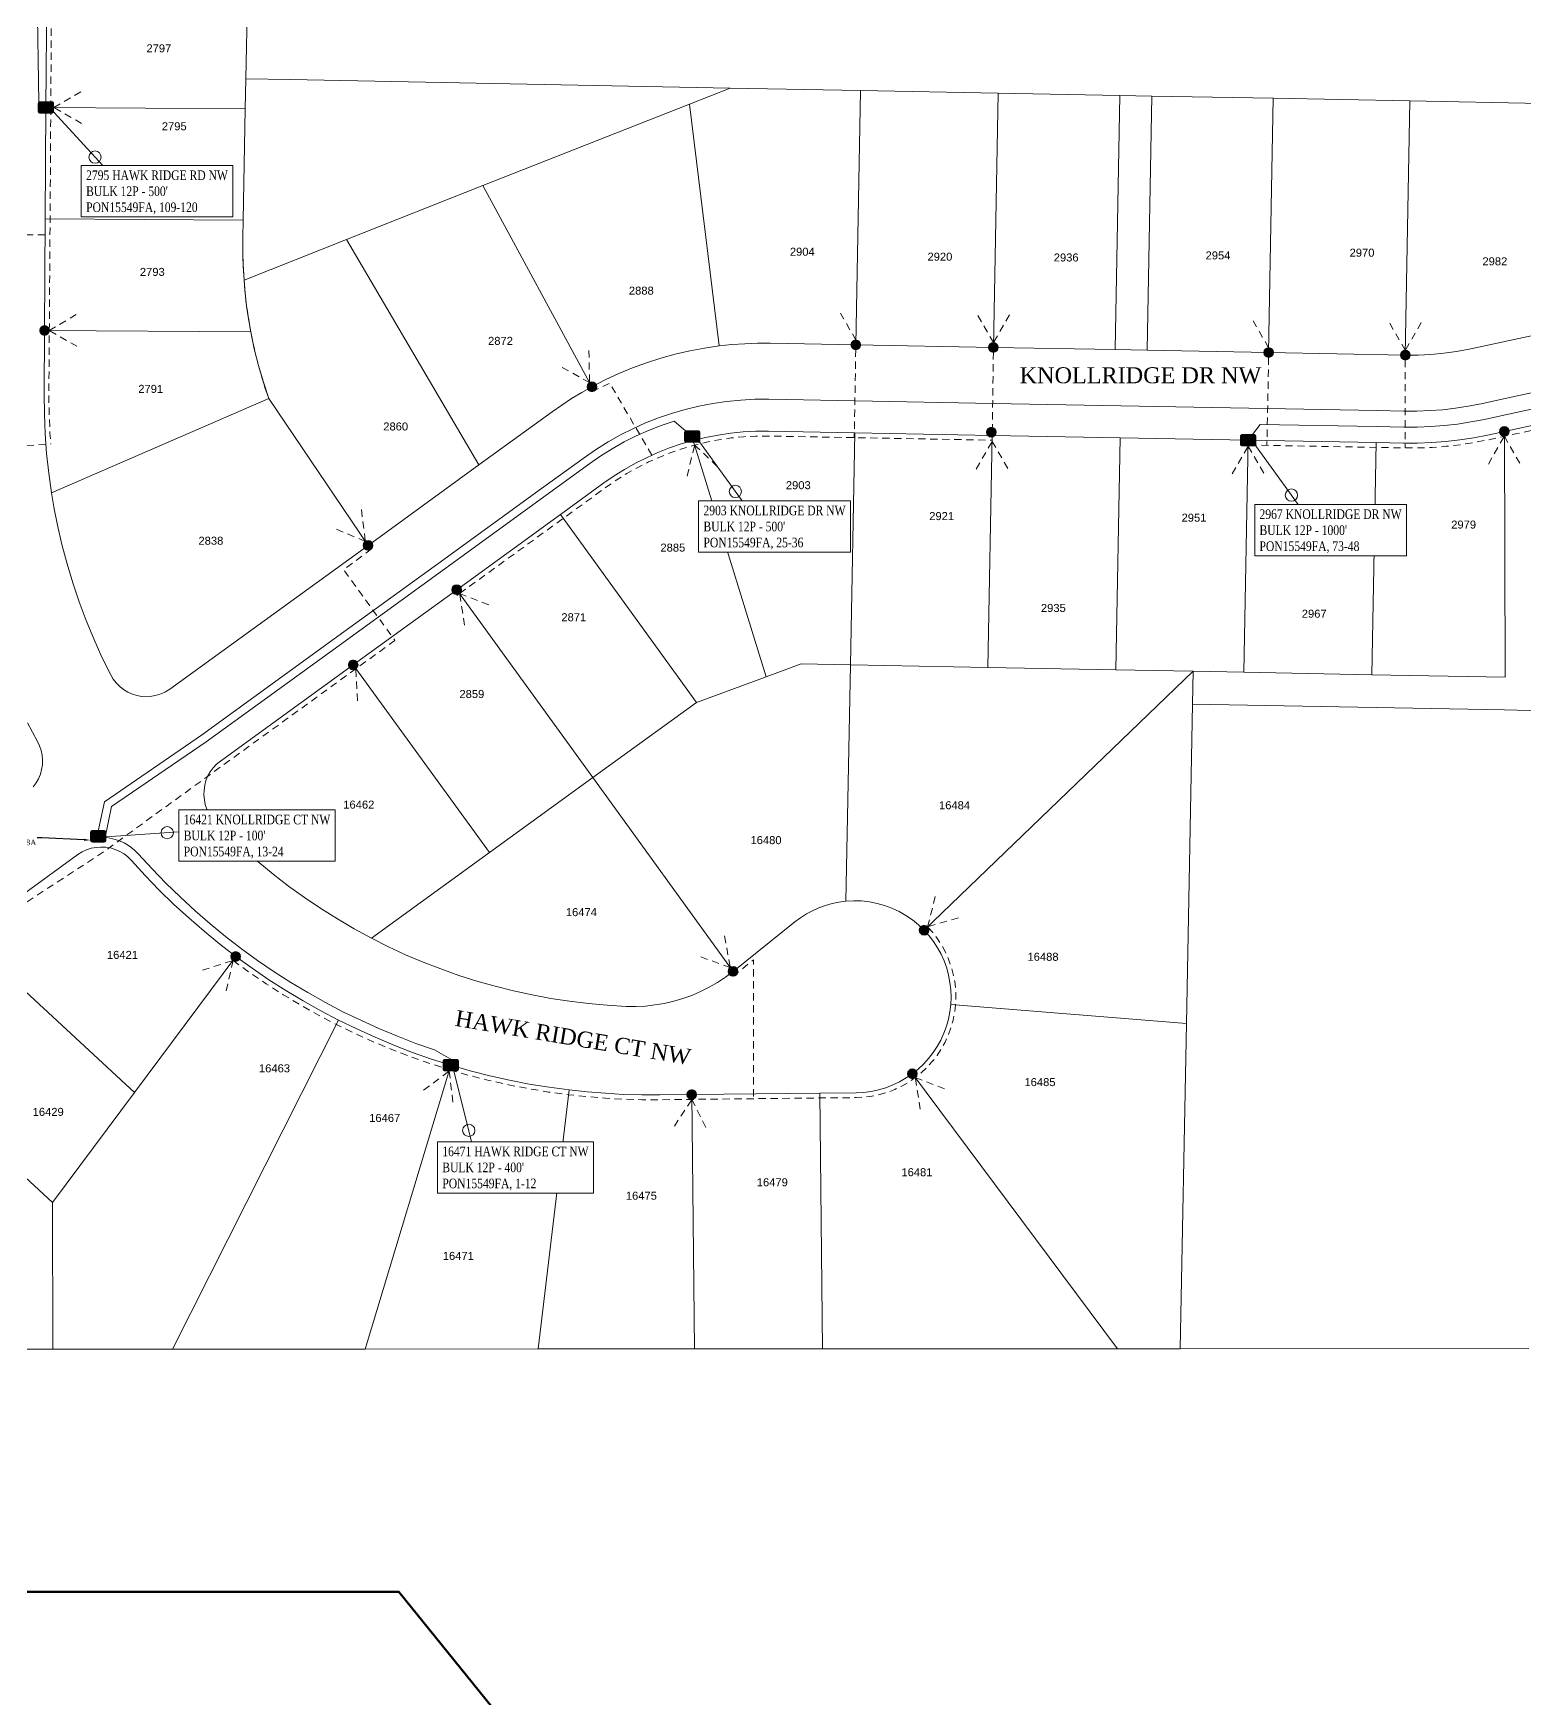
# Model space of a CAD drawing. Header units: feet. Extents: x 865220 to 2774701, y -2240498 to 961524.
# Drawn here: x 2764152 to 2765084, y 951817 to 952858 of the extents above; entities that cross this region are included whole.
import ezdxf
from ezdxf import colors
from ezdxf.entities.mleader import LeaderData, LeaderLine
from ezdxf.enums import TextEntityAlignment as Align
from ezdxf.lldxf.tags import DXFTag
from ezdxf.math import Vec2, Vec3

# ---------------------------------------------------------------- set-up
doc = ezdxf.new("R2010")
doc.units = ezdxf.units.FT
doc.header["$LTSCALE"] = 0.015
doc.header["$MEASUREMENT"] = 0
doc.linetypes.add('DASHED', pattern=[5, 3, -2])
for name, color, linetype, lineweight in [('48A', 112, '48A', 5), ('DETAIL', 7, 'Continuous', 5), ('DROP BURIED', 7, 'DASHED', 5), ('Parcels', 7, 'Continuous', 0), ('PROP_TEL', 6, 'Continuous', 5), ('Route_3_PSAs', 1, 'Continuous', 100), ('RUNNING LINE (UNDERGROUND)', 10, 'Continuous', 40), ('TAIL', 1, 'MST', 5), ('TERMINALS', 7, 'Continuous', 5)]:
    doc.layers.add(name, color=color, linetype=linetype, lineweight=lineweight)
for name, color, linetype in [('Scott County Addresses', 7, 'Continuous'), ('STREET NAME', 7, 'Continuous'), ('TELEPHONE STRUCT-PROP', 6, 'Continuous')]:
    doc.layers.add(name, color=color, linetype=linetype)
doc.styles.add('Dimensions 100', font='arial.ttf')
doc.styles.add('Line', font='txt.shx', dxfattribs={"height": 3})
doc.styles.add('SIMPLEX', font='times.ttf', dxfattribs={"width": 0.8})
doc.styles.get("Standard").update_dxf_attribs({"font": 'times.ttf'})
doc.styles.add('Utilities', font='arial.ttf', dxfattribs={"height": 2.5})
tags = doc.linetypes.add('48A', pattern='A,80,-5,["48A",Line,S=1.5,R=0,X=0,Y=-1.5],-20', length=105).pattern_tags.tags
tags[6] = DXFTag(74, 10)
tags = doc.linetypes.add('MST', pattern='A,5,-5,5,-5,["TAIL",Line,S=1.5,R=0,X=0,Y=-1.5],-20', length=40).pattern_tags.tags
tags[10] = DXFTag(74, 10)

# ---------------------------------------------------------------- blocks, each defined once
blk = doc.blocks.new('ACMAP_ANN_TEMPLATE_Scott County Address')
at = {"layer": 'Scott County Addresses', "style": 'Dimensions 100'}
blk.add_attdef('ScottCountyAddress', (0, 0), '', height=50, dxfattribs=at)
blk = doc.blocks.new('NEW HH')
at = {"ltscale": 40, "true_color": 0xffffff}
h = blk.add_hatch(color=7, dxfattribs=at)
h.dxf.hatch_style = 1
h.paths.add_polyline_path([(-0.061, -0.031, 0.414214), (-0.046, -0.046), (0.046, -0.046, 0.414214), (0.061, -0.031), (0.061, 0.031, 0.414214), (0.046, 0.046), (-0.046, 0.046, 0.414214), (-0.061, 0.031)])
at = {"layer": 'RUNNING LINE (UNDERGROUND)', "color": 6, "lineweight": 0, "const_width": 0.005, "flags": 128}
blk.add_lwpolyline([(-0.061, 0.031), (-0.061, -0.031, 0.414214), (-0.046, -0.046), (0.046, -0.046, 0.414214), (0.061, -0.031), (0.061, 0.031, 0.414214), (0.046, 0.046), (-0.046, 0.046, 0.414214)], format="xyb", close=True, dxfattribs=at)
at = {"layer": 'TELEPHONE STRUCT-PROP', "color": 18, "true_color": 0x000000, "style": 'Utilities'}
blk.add_text('HH', height=0.05, dxfattribs=at).set_placement((0, 0), align=Align.MIDDLE_CENTER)
blk = doc.blocks.new('Proposed FlowerPot')
at = {"lineweight": 5, "ltscale": 100, "true_color": 0xffffff}
h = blk.add_hatch(color=7, dxfattribs=at)
h.dxf.hatch_style = 1
h.paths.add_polyline_path([(-0.06, 0, 0.414214), (0, -0.06, 0.414214), (0.06, 0, 0.414214), (0, 0.06, 0.414214)])
at = {"lineweight": 5, "ltscale": 100}
blk.add_circle((0, 0), 0.0604, dxfattribs=at)
at = {"layer": 'RUNNING LINE (UNDERGROUND)', "color": 6, "lineweight": 5, "const_width": 0.00907, "flags": 128}
blk.add_lwpolyline([(-0.06, 0, -0.414214), (0, 0.06, -0.414214), (0.06, 0, -0.414214), (0, -0.06, -0.414214), (-0.06, 0)], format="xyb", dxfattribs=at)
at = {"color": 18, "linetype": 'ByBlock', "lineweight": 5, "ltscale": 100, "true_color": 0x000000, "style": 'Dimensions 100'}
blk.add_text('F', height=0.0744, dxfattribs=at).set_placement((-0.029, -0.037))
blk = doc.blocks.new('TERMINAL')
at = {"lineweight": 5, "ltscale": 0.5, "flags": 128}
blk.add_lwpolyline([(-0.1, -0.6), (-0.1, 44.8)], dxfattribs=at)
at = {"lineweight": 5, "ltscale": 0.5}
blk.add_circle((-0.1, 37.6), 3.83, dxfattribs=at)

msp = doc.modelspace()

# ---------------------------------------------------------------- linework, layer by layer
at = {"layer": 'DROP BURIED', "lineweight": 5, "ltscale": 100, "flags": 128}
for points in [[(2764164.1, 952965.9), (2764163.7, 952896.2), (2764163.6, 952881.2), (2764163.1, 952811.5)], [(2764163.1, 952811.5), (2764162.7, 952741.9), (2764162.2, 952672.2), (2764161.9, 952632.4), (2764162.1, 952620.1), (2764162.6, 952607.8), (2764163.1, 952601.4)], [(2764102.6, 952732.3), (2764162.6, 952731.9)], [(2764666.2, 952660.2), (2764665.2, 952605.2)], [(2764752.2, 952658.6), (2764751.5, 952610.3)], [(2764924.2, 952655.3), (2764923.1, 952600.4)], [(2765009.6, 952653.7), (2765009.6, 952598.8)], [(2764501.3, 952634), (2764512.5, 952639.3), (2764540.2, 952591.6)], [(2765295.3, 952638.2), (2765294.2, 952638.3), (2765288.5, 952638.7), (2765282.7, 952639.1), (2765277, 952639.4), (2765271.2, 952639.5), (2765265.5, 952639.6), (2765259.7, 952639.6), (2765253.9, 952639.4), (2765248.2, 952639.2), (2765242.4, 952638.9), (2765236.7, 952638.4), (2765231, 952637.9), (2765225.2, 952637.3), (2765219.5, 952636.5), (2765213.8, 952635.7), (2765208.1, 952634.8), (2765202.5, 952633.7), (2765195.4, 952632.3), (2765192.6, 952631.7), (2765096, 952611.3), (2765072.2, 952606.2), (2765061.6, 952603.9), (2765052.9, 952602.2), (2765044.1, 952600.8), (2765035.2, 952599.8), (2765026.3, 952599.1), (2765017.4, 952598.8), (2765008.5, 952598.8), (2764991.3, 952599.1), (2764911.4, 952600.6)], [(2764103.2, 952596.9), (2764163.1, 952601.4)], [(2764418.6, 952507.8), (2764483.3, 952554.7), (2764510.4, 952574.4), (2764516.8, 952578.8), (2764523.2, 952582.8), (2764529.9, 952586.6), (2764536.7, 952590), (2764543.7, 952593.1), (2764550.8, 952596), (2764558.1, 952598.4), (2764565.4, 952600.6), (2764573, 952602.4), (2764580.6, 952603.9), (2764588.3, 952605), (2764596.1, 952605.8), (2764603.8, 952606.2), (2764611.7, 952606.2), (2764665.4, 952605.2), (2764751.4, 952603.6)], [(2764363.5, 952535.8), (2764346.2, 952522.6), (2764378.2, 952478.5)], [(2764418.6, 952507.8), (2764416.9, 952506.5)], [(2764378.2, 952478.5), (2764353.8, 952460.8), (2764194.9, 952345.5), (2764111.6, 952291.3), (2764083.4, 952270.9), (2764055.8, 952228.1)], [(2764412.3, 952210.2), (2764424.5, 952206.7), (2764436.8, 952203.6), (2764449.2, 952200.8), (2764461.6, 952198.4), (2764474.1, 952196.3), (2764486.7, 952194.6), (2764498.1, 952193.4), (2764509.5, 952192.5), (2764520.9, 952191.8), (2764532.4, 952191.5), (2764543.8, 952191.5), (2764563.7, 952191.7), (2764643.7, 952192.6), (2764666.5, 952192.8), (2764671.4, 952193.1), (2764676.3, 952193.7), (2764681.1, 952194.7), (2764685.9, 952196.1), (2764690.5, 952197.9), (2764695, 952200), (2764699.3, 952202.5), (2764703.4, 952205.3), (2764707.2, 952208.4), (2764710.7, 952211.7), (2764714, 952215.3), (2764717, 952219.2), (2764719.6, 952223.2), (2764722, 952227.5), (2764724, 952231.9), (2764725.7, 952236.5), (2764727, 952241.1), (2764727.9, 952245.9), (2764728.5, 952250.7), (2764728.7, 952255.6), (2764728.6, 952260.4), (2764728, 952265.3), (2764727.1, 952270), (2764725.8, 952274.7), (2764724.2, 952279.3), (2764722.2, 952283.7), (2764719.9, 952288), (2764717.3, 952292), (2764714.3, 952295.9), (2764711.2, 952299.4)], [(2764277, 952278.5), (2764287.2, 952271.1), (2764297.7, 952264), (2764308.4, 952257.1), (2764319.3, 952250.6), (2764330.4, 952244.4), (2764341.6, 952238.5), (2764353.1, 952232.9), (2764364.6, 952227.7), (2764376.3, 952222.8), (2764388.2, 952218.3), (2764400.2, 952214.1), (2764412.2, 952210.2)], [(2764589.5, 952268.6), (2764602.3, 952279), (2764602.3, 952192.1)]]:
    msp.add_lwpolyline(points, dxfattribs=at)
at = {"layer": 'DROP BURIED', "lineweight": 5, "ltscale": 100}
for points in [[(2764182.4, 952801.6), (2764165, 952811.5), (2764182.3, 952821.6)], [(2764666.3, 952666.2), (2764656.3, 952683.5)], [(2764179.5, 952662.3), (2764162.2, 952672.2), (2764179.4, 952682.3)], [(2764762.3, 952681.9), (2764752.3, 952664.6), (2764742.3, 952681.9)], [(2764924.2, 952661.4), (2764914.2, 952678.7)], [(2765019.6, 952677.1), (2765009.6, 952659.8), (2764999.6, 952677.1)], [(2764499.4, 952659.7), (2764499.8, 952639.7), (2764482.3, 952649.3)], [(2764560.8, 952581.2), (2764565.5, 952600.6), (2764580, 952586.8)], [(2764741.5, 952585.6), (2764751.5, 952602.9), (2764761.5, 952585.6)], [(2764901.4, 952582.6), (2764911.4, 952599.9), (2764921.4, 952582.6)], [(2765061.5, 952588.7), (2765071.5, 952606.1), (2765081.5, 952588.7)], [(2764357.2, 952560.3), (2764359.7, 952540.4), (2764341.3, 952548.2)], [(2764421.7, 952488), (2764418.6, 952507.8), (2764437.2, 952500.6)], [(2764354.8, 952440.8), (2764353.8, 952460.8)], [(2764730.3, 952305.1), (2764711.1, 952299.5), (2764716, 952318.9)], [(2764584.2, 952293.8), (2764587.7, 952274.1), (2764568.9, 952280.9)], [(2764257.9, 952272.4), (2764277, 952278.5), (2764272.7, 952259)], [(2764396.1, 952197.4), (2764412.1, 952209.4), (2764414.5, 952189.6)], [(2764706.5, 952185.5), (2764703.4, 952205.3), (2764722.1, 952198.1)], [(2764552.8, 952174.9), (2764563.7, 952191.6), (2764572.7, 952173.8)]]:
    msp.add_lwpolyline(points, dxfattribs=at)
at = {"layer": 'Parcels', "lineweight": 5}
for p, q in [((2764285, 952829.5), (2764286, 952880.4)), ((2764284.7, 952810.7), (2764285, 952829.5)), ((2764285, 952829.5), (2764312.7, 952829)), ((2764312.7, 952829), (2764587.7, 952823.7)), ((2764587.7, 952823.7), (2764562.2, 952813.7)), ((2764587.7, 952823.7), (2764669.2, 952822.2)), ((2764587.7, 952823.7), (2764587.7, 952823.7)), ((2764666.2, 952663.2), (2764669.2, 952822.2)), ((2764669.2, 952822.2), (2764755.2, 952820.5)), ((2764669.2, 952822.2), (2764669.2, 952822.2)), ((2764755.2, 952820.5), (2764752.2, 952661.6)), ((2764752.2, 952661.6), (2764755.2, 952820.5)), ((2764831.2, 952819.1), (2764755.2, 952820.5)), ((2764755.2, 952820.5), (2764755.2, 952820.5)), ((2764831.2, 952819.1), (2764828.2, 952660.2)), ((2764828.2, 952660.2), (2764831.2, 952819.1)), ((2764851.2, 952818.7), (2764831.2, 952819.1)), ((2764831.2, 952819.1), (2764831.2, 952819.1)), ((2764848.2, 952659.8), (2764851.2, 952818.7)), ((2764927.1, 952817.3), (2764851.2, 952818.7)), ((2764851.2, 952818.7), (2764851.2, 952818.7)), ((2764160.1, 952811.6), (2764284.7, 952810.7)), ((2764283.4, 952741.1), (2764284.7, 952810.7)), ((2764284.7, 952810.7), (2764283.4, 952741.1)), ((2764284.7, 952810.7), (2764284.7, 952810.7)), ((2764562.2, 952813.7), (2764433.1, 952762.7)), ((2764562.2, 952813.7), (2764580.9, 952662.5)), ((2764927.1, 952817.3), (2764924.2, 952658.4)), ((2764924.2, 952658.4), (2764927.1, 952817.3)), ((2765012.5, 952815.6), (2764927.1, 952817.3)), ((2764927.1, 952817.3), (2764927.1, 952817.3)), ((2765009.6, 952656.8), (2765012.5, 952815.6)), ((2765012.5, 952815.6), (2765094.8, 952814.1)), ((2765012.5, 952815.6), (2765012.5, 952815.6)), ((2764433.1, 952762.7), (2764347.9, 952729)), ((2764433.1, 952762.7), (2764501.3, 952637)), ((2764283.4, 952741.1), (2764159.7, 952741.9)), ((2764283.1, 952730.3), (2764283.4, 952741.1)), ((2764283.4, 952741.1), (2764283.4, 952741.1)), ((2764283.1, 952721.4), (2764283.1, 952730.3)), ((2764283.1, 952730.3), (2764283.1, 952727)), ((2764283.1, 952727), (2764283.1, 952723.6)), ((2764347.9, 952729), (2764283.9, 952703.7)), ((2764430.7, 952588.2), (2764347.9, 952729)), ((2764283.1, 952723.6), (2764283.1, 952720.3)), ((2764283.4, 952712.5), (2764283.1, 952721.4)), ((2764283.1, 952720.3), (2764283.2, 952717)), ((2764283.2, 952717), (2764283.3, 952713.6)), ((2764283.3, 952713.6), (2764283.5, 952710.3)), ((2764283.9, 952703.7), (2764283.4, 952712.5)), ((2764283.5, 952710.3), (2764283.7, 952707)), ((2764283.7, 952707), (2764283.9, 952703.7)), ((2764284.6, 952695.5), (2764283.9, 952703.7)), ((2764283.9, 952703.7), (2764284.1, 952700.4)), ((2764284.1, 952700.4), (2764284.4, 952697.2)), ((2764284.4, 952697.2), (2764284.8, 952693.9)), ((2764285.5, 952687.4), (2764284.6, 952695.5)), ((2764284.8, 952693.9), (2764285.1, 952690.7)), ((2764285.1, 952690.7), (2764285.5, 952687.4)), ((2764286.7, 952679.4), (2764285.5, 952687.4)), ((2764285.5, 952687.4), (2764286, 952684.2)), ((2764286, 952684.2), (2764286.5, 952681)), ((2764286.5, 952681), (2764287, 952677.8)), ((2764288.1, 952671.3), (2764286.7, 952679.4)), ((2764287, 952677.8), (2764287.5, 952674.5)), ((2764287.5, 952674.5), (2764288.1, 952671.3)), ((2764288.1, 952671.3), (2764159.2, 952672.2)), ((2764290.3, 952660.7), (2764288.1, 952671.3)), ((2764288.1, 952671.3), (2764288.1, 952671.3)), ((2764288.1, 952671.3), (2764288.8, 952668.1)), ((2764288.8, 952668.1), (2764289.4, 952664.8)), ((2764289.4, 952664.8), (2764290.2, 952661.6)), ((2764571.7, 952661.2), (2764580.9, 952662.5)), ((2764580.9, 952662.5), (2764588.8, 952663.4)), ((2764580.9, 952662.5), (2764580.9, 952662.5)), ((2764588.8, 952663.4), (2764596.8, 952663.9)), ((2764596.8, 952663.9), (2764604.8, 952664.2)), ((2764604.8, 952664.2), (2764612.7, 952664.2)), ((2764612.7, 952664.2), (2764666.2, 952663.2)), ((2764666.2, 952663.2), (2764752.2, 952661.6)), ((2765049.5, 952660.6), (2765095.2, 952670.4)), ((2764290.2, 952661.6), (2764290.9, 952658.3)), ((2764293, 952650.2), (2764290.3, 952660.7)), ((2764290.9, 952658.3), (2764291.7, 952655.1)), ((2764291.7, 952655.1), (2764292.5, 952651.9)), ((2764292.5, 952651.9), (2764293.4, 952648.6)), ((2764526.7, 952648.8), (2764535.5, 952652)), ((2764535.5, 952652), (2764544.4, 952654.9)), ((2764544.4, 952654.9), (2764553.4, 952657.4)), ((2764553.4, 952657.4), (2764562.5, 952659.5)), ((2764562.5, 952659.5), (2764571.7, 952661.2)), ((2764752.2, 952661.6), (2764828.2, 952660.2)), ((2764828.2, 952660.2), (2764848.2, 952659.8)), ((2764848.2, 952659.8), (2764924.2, 952658.4)), ((2764924.2, 952658.4), (2765009.6, 952656.8)), ((2765009.6, 952656.8), (2765017.6, 952656.8)), ((2765017.6, 952656.8), (2765025.6, 952657.2)), ((2765025.6, 952657.2), (2765033.6, 952658)), ((2765033.6, 952658), (2765041.6, 952659.1)), ((2765041.6, 952659.1), (2765049.5, 952660.6)), ((2764296, 952639.9), (2764293, 952650.2)), ((2764293.4, 952648.6), (2764294.3, 952645.4)), ((2764294.3, 952645.4), (2764295.2, 952642.2)), ((2764295.2, 952642.2), (2764296.2, 952639.1)), ((2764509.6, 952641.3), (2764518.1, 952645.2)), ((2764518.1, 952645.2), (2764526.7, 952648.8)), ((2764299.4, 952629.6), (2764296, 952639.9)), ((2764296.2, 952639.1), (2764297.2, 952635.9)), ((2764297.2, 952635.9), (2764298.3, 952632.7)), ((2764298.3, 952632.7), (2764299.4, 952629.6)), ((2764488.6, 952629.6), (2764494.9, 952633.4)), ((2764494.9, 952633.4), (2764501.3, 952637)), ((2764501.3, 952637), (2764509.6, 952641.3)), ((2764501.3, 952637), (2764501.3, 952637)), ((2764163.6, 952570.8), (2764299.4, 952629.6)), ((2764299.4, 952629.6), (2764163.6, 952570.8)), ((2764299.4, 952629.6), (2764361.4, 952537.9)), ((2764430.7, 952588.2), (2764476.4, 952621.4)), ((2764476.4, 952621.4), (2764482.4, 952625.6)), ((2764482.4, 952625.6), (2764488.6, 952629.6)), ((2764610.1, 952455.7), (2764564.6, 952603.5)), ((2764662.8, 952463.2), (2764665.5, 952608.2)), ((2764748.7, 952461.6), (2764751.5, 952606.6)), ((2764751.5, 952606.6), (2764751.5, 952606.6)), ((2764831.4, 952605.1), (2764828.7, 952460.1)), ((2764831.4, 952605.1), (2764831.4, 952605.1)), ((2764911.4, 952603.6), (2764908.7, 952458.6)), ((2764911.4, 952603.6), (2764911.4, 952603.6)), ((2764988.7, 952457.1), (2764991.4, 952602.1)), ((2764991.4, 952602.1), (2764988.7, 952457.1)), ((2764991.4, 952602.1), (2764991.4, 952602.1)), ((2765071.5, 952609.1), (2765072, 952455.6)), ((2764361.4, 952537.9), (2764430.7, 952588.2)), ((2764430.7, 952588.2), (2764430.7, 952588.2)), ((2764163.6, 952570.8), (2764165.3, 952560.7)), ((2764165.3, 952560.7), (2764167.3, 952550.6)), ((2764167.3, 952550.6), (2764170.1, 952538.5)), ((2764566.7, 952439.8), (2764481.6, 952557.2)), ((2764481.6, 952557.2), (2764566.7, 952439.8)), ((2764170.1, 952538.5), (2764173.3, 952526.4)), ((2764237.5, 952448.1), (2764361.4, 952537.9)), ((2764361.4, 952537.9), (2764361.4, 952537.9)), ((2764173.3, 952526.4), (2764176.9, 952514.5)), ((2764176.9, 952514.5), (2764180.9, 952502.7)), ((2764501.9, 952392.8), (2764416.8, 952510.2)), ((2764416.8, 952510.2), (2764501.9, 952392.8)), ((2764180.9, 952502.7), (2764185.2, 952491)), ((2764185.2, 952491), (2764190, 952479.5)), ((2764190, 952479.5), (2764195.1, 952468.1)), ((2764195.1, 952468.1), (2764200.6, 952457)), ((2764200.6, 952457), (2764202.1, 952454.3)), ((2764202.1, 952454.3), (2764204, 952451.9)), ((2764437.2, 952345.9), (2764352.1, 952463.2)), ((2764352.1, 952463.2), (2764437.2, 952345.9)), ((2764610.1, 952455.7), (2764566.7, 952439.8)), ((2764566.7, 952439.8), (2764610.1, 952455.7)), ((2764632.1, 952463.8), (2764610.1, 952455.7)), ((2764610.1, 952455.7), (2764610.1, 952455.7)), ((2764662.8, 952463.2), (2764632.1, 952463.8)), ((2764662.8, 952463.2), (2764660, 952315.5)), ((2764662.8, 952463.2), (2764662.8, 952463.2)), ((2764662.8, 952463.2), (2764748.7, 952461.6)), ((2764877, 952459.2), (2764708.9, 952297.4)), ((2764708.9, 952297.4), (2764877, 952459.2)), ((2764828.7, 952460.1), (2764748.7, 952461.6)), ((2764748.7, 952461.6), (2764748.7, 952461.6)), ((2764877, 952459.2), (2764828.7, 952460.1)), ((2764876.6, 952438.7), (2764877, 952459.2)), ((2764877, 952459.2), (2764876.6, 952438.7)), ((2764877, 952459.2), (2764908.7, 952458.6)), ((2764988.7, 952457.1), (2764908.7, 952458.6)), ((2765072, 952455.6), (2764988.7, 952457.1)), ((2765072, 952455.6), (2765072, 952455.6)), ((2764204, 952451.9), (2764206.2, 952449.7)), ((2764206.2, 952449.7), (2764208.6, 952447.8)), ((2764208.6, 952447.8), (2764211.3, 952446.2)), ((2764211.3, 952446.2), (2764214.1, 952444.9)), ((2764214.1, 952444.9), (2764217, 952444)), ((2764217, 952444), (2764220, 952443.5)), ((2764226.2, 952443.6), (2764229.2, 952444.2)), ((2764229.2, 952444.2), (2764232.1, 952445.1)), ((2764232.1, 952445.1), (2764234.9, 952446.4)), ((2764234.9, 952446.4), (2764237.5, 952448.1)), ((2764220, 952443.5), (2764223.1, 952443.3)), ((2764223.1, 952443.3), (2764226.2, 952443.6)), ((2764566.7, 952439.8), (2764501.9, 952392.8)), ((2764566.7, 952439.8), (2764566.7, 952439.8)), ((2764872.8, 952239.1), (2764876.6, 952438.7)), ((2764876.6, 952438.7), (2764872.8, 952239.1)), ((2764876.6, 952438.7), (2764876.6, 952438.7)), ((2765071.6, 952435.1), (2764876.6, 952438.7)), ((2765071.6, 952435.1), (2765095.4, 952434.6)), ((2764154.8, 952415.4), (2764148.5, 952427.1)), ((2764156.1, 952412.6), (2764154.8, 952415.4)), ((2764157.1, 952409.8), (2764156.1, 952412.6)), ((2764157.7, 952406.8), (2764157.1, 952409.8)), ((2764158, 952403.8), (2764157.7, 952406.8)), ((2764157.9, 952400.8), (2764158, 952403.8)), ((2764269.1, 952403.1), (2764266.7, 952401.1)), ((2764153.9, 952389.5), (2764155.4, 952392.1)), ((2764155.4, 952392.1), (2764156.6, 952394.9)), ((2764156.6, 952394.9), (2764157.4, 952397.8)), ((2764157.4, 952397.8), (2764157.9, 952400.8)), ((2764261.3, 952393.8), (2764260.1, 952391)), ((2764262.8, 952396.4), (2764261.3, 952393.8)), ((2764264.6, 952398.9), (2764262.8, 952396.4)), ((2764266.7, 952401.1), (2764264.6, 952398.9)), ((2764437.2, 952345.9), (2764501.9, 952392.8)), ((2764501.9, 952392.8), (2764589.5, 952271.7)), ((2764501.9, 952392.8), (2764501.9, 952392.8)), ((2764152.1, 952387), (2764153.9, 952389.5)), ((2764258.9, 952385), (2764258.8, 952382)), ((2764258.8, 952382), (2764259.1, 952378.9)), ((2764259.3, 952388), (2764258.9, 952385)), ((2764260.1, 952391), (2764259.3, 952388)), ((2764259.1, 952378.9), (2764259.7, 952375.9)), ((2764259.7, 952375.9), (2764260.7, 952373.1)), ((2764260.7, 952373.1), (2764262.1, 952370.3)), ((2764262.1, 952370.3), (2764263.8, 952367.8)), ((2764263.8, 952367.8), (2764265.8, 952365.5)), ((2764265.8, 952365.5), (2764274.4, 952356.8)), ((2764274.4, 952356.8), (2764283.4, 952348.4)), ((2764283.4, 952348.4), (2764292.6, 952340.3)), ((2764292.6, 952340.3), (2764302, 952332.5)), ((2764363.5, 952292.4), (2764437.2, 952345.9)), ((2764437.2, 952345.9), (2764437.2, 952345.9)), ((2764302, 952332.5), (2764311.7, 952325)), ((2764311.7, 952325), (2764321.6, 952317.8)), ((2764321.6, 952317.8), (2764331.8, 952311)), ((2764331.8, 952311), (2764342.2, 952304.5)), ((2764635.4, 952307.6), (2764639.2, 952309.6)), ((2764639.2, 952309.6), (2764643.2, 952311.4)), ((2764643.2, 952311.4), (2764647.3, 952312.9)), ((2764647.3, 952312.9), (2764651.4, 952314.1)), ((2764651.4, 952314.1), (2764655.7, 952315)), ((2764655.7, 952315), (2764660, 952315.5)), ((2764660, 952315.5), (2764664.9, 952315.8)), ((2764664.9, 952315.8), (2764669.8, 952315.7)), ((2764669.8, 952315.7), (2764674.7, 952315.1)), ((2764674.7, 952315.1), (2764679.5, 952314.2)), ((2764679.5, 952314.2), (2764684.2, 952312.9)), ((2764684.2, 952312.9), (2764688.8, 952311.2)), ((2764688.8, 952311.2), (2764693.3, 952309.1)), ((2764693.3, 952309.1), (2764697.5, 952306.7)), ((2764342.2, 952304.5), (2764352.7, 952298.3)), ((2764352.7, 952298.3), (2764363.5, 952292.4)), ((2764589.5, 952271.7), (2764628.2, 952302.7)), ((2764628.2, 952302.7), (2764631.7, 952305.2)), ((2764631.7, 952305.2), (2764635.4, 952307.6)), ((2764697.5, 952306.7), (2764701.6, 952303.9)), ((2764701.6, 952303.9), (2764705.4, 952300.8)), ((2764705.4, 952300.8), (2764708.9, 952297.4)), ((2764109.8, 952293.7), (2764215.5, 952196)), ((2764363.5, 952292.4), (2764374.1, 952287.1)), ((2764278.7, 952281), (2764215.5, 952196)), ((2764215.5, 952196), (2764278.7, 952281)), ((2764278.7, 952281), (2764278.7, 952281)), ((2764374.1, 952287.1), (2764384.9, 952282.1)), ((2764384.9, 952282.1), (2764395.8, 952277.5)), ((2764395.8, 952277.5), (2764406.9, 952273.2)), ((2764406.9, 952273.2), (2764418.1, 952269.2)), ((2764418.1, 952269.2), (2764429.4, 952265.6)), ((2764579.7, 952264.8), (2764584.7, 952268.1)), ((2764584.7, 952268.1), (2764589.5, 952271.7)), ((2764589.5, 952271.7), (2764589.5, 952271.7)), ((2764429.4, 952265.6), (2764440.8, 952262.4)), ((2764440.8, 952262.4), (2764452.3, 952259.5)), ((2764452.3, 952259.5), (2764463.9, 952257)), ((2764463.9, 952257), (2764475.6, 952254.8)), ((2764558.1, 952254.7), (2764563.7, 952256.7)), ((2764563.7, 952256.7), (2764569.2, 952259.1)), ((2764569.2, 952259.1), (2764574.6, 952261.8)), ((2764574.6, 952261.8), (2764579.7, 952264.8)), ((2764475.6, 952254.8), (2764487.3, 952253)), ((2764487.3, 952253), (2764499.1, 952251.6)), ((2764499.1, 952251.6), (2764510.9, 952250.5)), ((2764510.9, 952250.5), (2764522.7, 952249.8)), ((2764522.7, 952249.8), (2764528.7, 952249.7)), ((2764528.7, 952249.7), (2764534.7, 952250)), ((2764534.7, 952250), (2764540.6, 952250.7)), ((2764540.6, 952250.7), (2764546.5, 952251.6)), ((2764546.5, 952251.6), (2764552.4, 952253)), ((2764552.4, 952253), (2764558.1, 952254.7)), ((2764872.8, 952239.1), (2764725.5, 952251)), ((2764725.5, 952251), (2764872.8, 952239.1)), ((2764343, 952241.2), (2764239.2, 952035.7)), ((2764869, 952035.9), (2764872.8, 952239.1)), ((2764872.8, 952239.1), (2764872.8, 952239.1)), ((2764164.2, 952127.2), (2764053.3, 952229.8)), ((2764053.3, 952229.8), (2764164.2, 952127.2)), ((2764413.1, 952213.1), (2764359.5, 952035.7)), ((2764829.7, 952035.9), (2764701.6, 952207.7)), ((2764215.5, 952196), (2764164.2, 952127.2)), ((2764164.2, 952127.2), (2764215.5, 952196)), ((2764215.5, 952196), (2764215.5, 952196)), ((2764487.1, 952197.6), (2764467.6, 952035.8)), ((2764467.6, 952035.8), (2764487.1, 952197.6)), ((2764563.7, 952194.7), (2764565.4, 952035.8)), ((2764565.4, 952035.8), (2764563.7, 952194.7)), ((2764645.4, 952035.8), (2764643.7, 952195.6)), ((2764164.3, 952035.7), (2764164.2, 952127.2)), ((2764164.2, 952127.2), (2764164.2, 952127.2)), ((2764076.4, 952035.6), (2764164.3, 952035.7)), ((2764164.3, 952035.7), (2764239.2, 952035.7)), ((2764239.2, 952035.7), (2764359.5, 952035.7)), ((2764359.5, 952035.7), (2764467.6, 952035.8)), ((2764467.6, 952035.8), (2764565.4, 952035.8)), ((2764565.4, 952035.8), (2764645.4, 952035.8)), ((2764645.4, 952035.8), (2764829.7, 952035.9)), ((2764645.4, 952035.8), (2764645.4, 952035.8)), ((2764829.7, 952035.9), (2764829.7, 952035.9)), ((2764829.7, 952035.9), (2764869, 952035.9)), ((2764869, 952035.9), (2765086.9, 952036))]:
    msp.add_line(p, q, dxfattribs=at)
for points in [[(2764185.3, 953195.8), (2764181.5, 953182.8), (2764177.9, 953169.6), (2764174.7, 953156.4), (2764171.9, 953143.1), (2764169.4, 953129.8), (2764167.2, 953116.3), (2764165.3, 953101.8), (2764163.8, 953087.3), (2764162.7, 953072.7), (2764162, 953058.1), (2764161.7, 953043.5), (2764161.6, 953035.6), (2764161.1, 952965.9), (2764160.7, 952896.3), (2764160.6, 952881.3), (2764160.1, 952811.6)], [(2764160.1, 952811.6), (2764159.7, 952741.9), (2764159.2, 952672.2), (2764158.9, 952632.4), (2764159.1, 952620), (2764159.6, 952607.7), (2764160.5, 952595.3), (2764161.8, 952583), (2764163.6, 952570.8)], [(2765095.4, 952614.2), (2765071.5, 952609.1), (2765061, 952606.8), (2765052.4, 952605.2), (2765043.7, 952603.8), (2765034.9, 952602.8), (2765026.1, 952602.1), (2765017.3, 952601.8), (2765008.5, 952601.8), (2764991.4, 952602.1), (2764911.4, 952603.6), (2764831.4, 952605.1), (2764751.5, 952606.6), (2764665.5, 952608.2), (2764665.5, 952608.2), (2764611.7, 952609.2), (2764603.8, 952609.2), (2764595.8, 952608.8), (2764588, 952608), (2764580.1, 952606.8), (2764572.3, 952605.3), (2764564.6, 952603.5), (2764557.1, 952601.3), (2764549.8, 952598.8), (2764542.5, 952595.9), (2764535.4, 952592.7), (2764528.5, 952589.2), (2764521.7, 952585.4), (2764515.1, 952581.3), (2764508.7, 952576.9), (2764481.6, 952557.2), (2764416.8, 952510.2), (2764352.1, 952463.2), (2764269.1, 952403.1)], [(2764109.8, 952293.7), (2764180.1, 952344.7), (2764182.7, 952346.3), (2764185.4, 952347.6), (2764188.4, 952348.6), (2764191.4, 952349.2), (2764194.4, 952349.4), (2764197.5, 952349.3), (2764200.5, 952348.8), (2764203.4, 952347.9), (2764206.3, 952346.7), (2764208.9, 952345.1), (2764211.3, 952343.2), (2764213.5, 952341), (2764222, 952331.6), (2764230.8, 952322.5), (2764239.9, 952313.7), (2764249.3, 952305.1), (2764258.9, 952296.8), (2764268.7, 952288.7), (2764278.7, 952281), (2764289, 952273.6), (2764299.4, 952266.5), (2764310, 952259.7), (2764320.8, 952253.2), (2764331.8, 952247), (2764343, 952241.2), (2764343, 952241.2), (2764354.3, 952235.7), (2764365.8, 952230.5), (2764377.5, 952225.6), (2764389.2, 952221.1), (2764401.1, 952216.9), (2764413.1, 952213.1), (2764413.1, 952213.1)], [(2764708.9, 952297.4), (2764712, 952294), (2764714.8, 952290.3), (2764717.3, 952286.4), (2764719.5, 952282.4), (2764721.4, 952278.2), (2764723, 952273.8), (2764724.2, 952269.3), (2764725, 952264.8), (2764725.6, 952260.2), (2764725.7, 952255.6), (2764725.5, 952251), (2764725, 952246.4), (2764724.1, 952241.8), (2764722.8, 952237.4), (2764721.2, 952233), (2764719.3, 952228.8), (2764717.1, 952224.8), (2764714.5, 952220.9), (2764711.7, 952217.2), (2764708.6, 952213.8), (2764705.2, 952210.6), (2764701.6, 952207.7), (2764697.7, 952205.1), (2764693.6, 952202.7), (2764689.3, 952200.7), (2764684.9, 952199), (2764680.4, 952197.6), (2764675.8, 952196.7), (2764671.1, 952196.1), (2764666.4, 952195.8), (2764643.7, 952195.6), (2764563.7, 952194.7)], [(2764413.1, 952213.1), (2764425.3, 952209.6), (2764437.5, 952206.5), (2764449.8, 952203.7), (2764462.1, 952201.3), (2764474.6, 952199.3), (2764487.1, 952197.6), (2764487.1, 952197.6), (2764498.4, 952196.4), (2764509.7, 952195.5), (2764521.1, 952194.8), (2764532.4, 952194.5), (2764543.8, 952194.5), (2764563.7, 952194.7), (2764563.7, 952194.7)]]:
    msp.add_lwpolyline(points, dxfattribs=at)
at = {"layer": 'Route_3_PSAs', "ltscale": 50, "flags": 128}
msp.add_lwpolyline([(2765847.9, 957447.7), (2768617.2, 957421.7), (2768600.1, 956806.7), (2768477.8, 956145.2), (2768507.8, 955585.1), (2769992.3, 955585.1), (2769862.1, 953817.7), (2766205.5, 950780.9), (2765276.3, 950776.5), (2764380.6, 951884), (2763720.6, 951884), (2763786.2, 954650.6), (2764381.1, 954801.5), (2766461.2, 954801.5), (2766410.2, 955994.1), (2765829.7, 956000.3), (2765847.9, 957447.7)], dxfattribs=at)
at = {"layer": 'TAIL', "lineweight": 5, "ltscale": 100, "flags": 128}
for points in [[(2764185.3, 953195.8), (2764175.7, 953184.4), (2764172.1, 953171.1), (2764168.9, 953157.7), (2764166, 953144.3), (2764163.5, 953130.8), (2764161.3, 953117.2), (2764159.3, 953102.6), (2764157.8, 953087.9), (2764156.7, 953073.1), (2764156, 953058.4), (2764155.7, 953043.6), (2764155.6, 953035.7), (2764155.1, 952966), (2764154.7, 952896.3), (2764154.6, 952881.3), (2764155.6, 952814.9)], [(2765466.2, 952633.2), (2765440.8, 952633.1), (2765307.2, 952649.9), (2765301.3, 952650.6), (2765296.5, 952651.1), (2765295.3, 952651.2), (2765289.4, 952651.7), (2765283.4, 952652.1), (2765277.5, 952652.4), (2765271.5, 952652.5), (2765265.5, 952652.6), (2765259.5, 952652.6), (2765253.5, 952652.4), (2765247.5, 952652.2), (2765241.6, 952651.9), (2765235.6, 952651.4), (2765229.6, 952650.8), (2765223.7, 952650.2), (2765217.8, 952649.4), (2765211.8, 952648.6), (2765205.9, 952647.6), (2765200, 952646.5), (2765192.8, 952645), (2765189.9, 952644.4), (2765093.3, 952624), (2765069.4, 952618.9), (2765059, 952616.6), (2765050.6, 952615), (2765042.3, 952613.7), (2765033.9, 952612.8), (2765025.6, 952612.1), (2765017.1, 952611.8), (2765008.6, 952611.8), (2764991.6, 952612.1), (2764919, 952613.5), (2764911.4, 952603.6)]]:
    msp.add_lwpolyline(points, dxfattribs=at)

# ---------------------------------------------------------------- block references
at = {"layer": 'PROP_TEL', "lineweight": 5}
for name, p, xscale, yscale, zscale in [('NEW HH', (2764160.1, 952811.6), 80, 80, 80), ('Proposed FlowerPot', (2764159.2, 952672.2), 50, 50, 50), ('Proposed FlowerPot', (2764666.2, 952663.2), 50, 50, 50), ('Proposed FlowerPot', (2764752.2, 952661.6), 50, 50, 50), ('Proposed FlowerPot', (2764924.2, 952658.4), 50, 50, 50), ('Proposed FlowerPot', (2765009.6, 952656.8), 50, 50, 50), ('Proposed FlowerPot', (2764501.3, 952637), 50, 50, 50), ('Proposed FlowerPot', (2764750.9, 952608.6), 50, 50, 50), ('Proposed FlowerPot', (2765071.5, 952609.1), 50, 50, 50), ('NEW HH', (2764564, 952605.9), 80, 80, 80), ('NEW HH', (2764911.4, 952603.6), 80, 80, 80), ('Proposed FlowerPot', (2764361.4, 952537.9), 50, 50, 50), ('Proposed FlowerPot', (2764416.8, 952510.2), 50, 50, 50), ('Proposed FlowerPot', (2764352.1, 952463.2), 50, 50, 50), ('NEW HH', (2764192.8, 952356.1), 80, 80, 80), ('Proposed FlowerPot', (2764708.9, 952297.4), 50, 50, 50), ('Proposed FlowerPot', (2764278.7, 952281), 50, 50, 50), ('Proposed FlowerPot', (2764589.5, 952271.7), 50, 50, 50), ('NEW HH', (2764413.1, 952213.1), 80, 80, 80), ('Proposed FlowerPot', (2764701.6, 952207.7), 50, 50, 50), ('Proposed FlowerPot', (2764563.7, 952194.7), 50, 50, 50)]:
    msp.add_blockref(name, p, dxfattribs=dict(at, xscale=xscale, yscale=yscale, zscale=zscale))
at = {"layer": 'Scott County Addresses', "lineweight": 5, "xscale": 0.1, "yscale": 0.1, "zscale": 0.1}
for p, values in [((2764222.9, 952846), {'ScottCountyAddress': '2797'}), ((2764625, 952718.9), {'ScottCountyAddress': '2904'}), ((2764711, 952715.8), {'ScottCountyAddress': '2920'}), ((2764789.9, 952715.3), {'ScottCountyAddress': '2936'}), ((2764884.8, 952716.6), {'ScottCountyAddress': '2954'}), ((2764974.8, 952718.3), {'ScottCountyAddress': '2970'}), ((2765057.8, 952712.9), {'ScottCountyAddress': '2982'}), ((2764218.8, 952706.3), {'ScottCountyAddress': '2793'}), ((2764524.4, 952694.6), {'ScottCountyAddress': '2888'}), ((2764436.4, 952663.2), {'ScottCountyAddress': '2872'}), ((2764217.8, 952633.2), {'ScottCountyAddress': '2791'}), ((2764370.9, 952609.7), {'ScottCountyAddress': '2860'}), ((2764622.5, 952573), {'ScottCountyAddress': '2903'}), ((2764712.1, 952553.7), {'ScottCountyAddress': '2921'}), ((2764869.8, 952552.7), {'ScottCountyAddress': '2951'}), ((2765038.3, 952548.4), {'ScottCountyAddress': '2979'}), ((2764255.4, 952538.3), {'ScottCountyAddress': '2838'}), ((2764544.1, 952534), {'ScottCountyAddress': '2885'}), ((2764781.9, 952496.3), {'ScottCountyAddress': '2935'}), ((2764944.9, 952492.7), {'ScottCountyAddress': '2967'}), ((2764482.2, 952490.5), {'ScottCountyAddress': '2871'}), ((2764418.5, 952442.5), {'ScottCountyAddress': '2859'}), ((2764345.9, 952373.4), {'ScottCountyAddress': '16462'}), ((2764718.2, 952373), {'ScottCountyAddress': '16484'}), ((2764600.4, 952351.2), {'ScottCountyAddress': '16480'}), ((2764485, 952306.2), {'ScottCountyAddress': '16474'}), ((2764198.2, 952279.5), {'ScottCountyAddress': '16421'}), ((2764773.5, 952278.3), {'ScottCountyAddress': '16488'}), ((2764293.2, 952208.6), {'ScottCountyAddress': '16463'}), ((2764771.6, 952200), {'ScottCountyAddress': '16485'}), ((2764151.8, 952181.4), {'ScottCountyAddress': '16429'}), ((2764362.1, 952177.6), {'ScottCountyAddress': '16467'}), ((2764604.3, 952137.4), {'ScottCountyAddress': '16479'}), ((2764694.7, 952143.7), {'ScottCountyAddress': '16481'}), ((2764522.5, 952129), {'ScottCountyAddress': '16475'})]:
    msp.add_blockref('ACMAP_ANN_TEMPLATE_Scott County Address', p, dxfattribs=at).add_auto_attribs(values)
at = {"layer": 'Scott County Addresses', "lineweight": 5}
ref = msp.add_blockref('ACMAP_ANN_TEMPLATE_Scott County Address', (2764222, 952776.4), dxfattribs=dict(at, xscale=0.1, yscale=0.1, zscale=0.1))
ref.add_attrib('ScottCountyAddress', '2795', (2764232.5, 952797.3), dxfattribs={"height": 5, "style": 'Dimensions 100'})
ref = msp.add_blockref('ACMAP_ANN_TEMPLATE_Scott County Address', (2764438.8, 952152), dxfattribs=dict(at, xscale=0.1, yscale=0.1, zscale=0.1))
ref.add_attrib('ScottCountyAddress', '16471', (2764408.1, 952091.4), dxfattribs={"height": 5, "style": 'Dimensions 100'})
at = {"layer": 'TERMINALS', "lineweight": 5, "ltscale": 0.5}
for p, rotation in [((2764165.3, 952808.2), 222.4665140464419), ((2764568.8, 952602), 215.9025091080052), ((2764916.3, 952599.7), 215.9025091080052), ((2764198.4, 952355.7), 273.9130426303628), ((2764415.1, 952208.8), 194.0849304124553)]:
    msp.add_blockref('TERMINAL', p, dxfattribs=dict(at, rotation=rotation))

# ---------------------------------------------------------------- texts
at = {"layer": 'STREET NAME', "lineweight": 5, "ltscale": 40, "insert": (2764768.6, 952649.2), "char_height": 10, "attachment_point": 1}
msp.add_mtext('KNOLLRIDGE DR NW', dxfattribs=at)
at = {"layer": 'STREET NAME', "lineweight": 5, "ltscale": 40, "insert": (2764416.9, 952247.6), "char_height": 10, "attachment_point": 1, "rotation": 350.4887}
msp.add_mtext('HAWK RIDGE CT NW', dxfattribs=at)

# ---------------------------------------------------------------- next in the draw order: texts
at = {"layer": 'TERMINALS', "lineweight": 5, "ltscale": 0.5, "char_height": 6, "attachment_point": 1, "style": 'SIMPLEX', "bg_fill": 19, "box_fill_scale": 1.5, "bg_fill_color": 256, "bg_fill_transparency": 0}
for s, insert in [("2795 HAWK RIDGE RD NW\\PBULK 12P - 500'\\PPON15549FA, 109-120", (2764185.2, 952772.2)), ("2903 KNOLLRIDGE DR NW\\PBULK 12P - 500'\\PPON15549FA, 25-36", (2764571, 952562.7)), ("2967 KNOLLRIDGE DR NW\\PBULK 12P - 1000'\\PPON15549FA, 73-48", (2764918.5, 952560.4)), ("16421 KNOLLRIDGE CT NW\\PBULK 12P - 100'\\PPON15549FA, 13-24", (2764246.2, 952369.6)), ("16471 HAWK RIDGE CT NW\\PBULK 12P - 400'\\PPON15549FA, 1-12", (2764407.8, 952162.2))]:
    msp.add_mtext(s, dxfattribs=dict(at, insert=insert))

# ---------------------------------------------------------------- next in the draw order: leaders
at = {"layer": 'DETAIL', "lineweight": 5, "ltscale": 5}
ml = msp.add_multileader_mtext('Standard', dxfattribs=at)
ml.set_content('30X48X36\\PSPLICE 3X TERMS TO 48A', color=256)
ml.set_leader_properties()
ml.build(insert=Vec2(0, 0))
ml.multileader.update_dxf_attribs({"has_text_frame": 1, "text_left_attachment_type": 2, "text_right_attachment_type": 2, "dogleg_length": 3})
ctx = ml.context
ctx.base_point, ctx.char_height, ctx.landing_gap_size, ctx.plane_origin = Vec3(2764090.3, 952355.2), 3.5, 1.5, Vec3(2764293.4, 952380.3)
ctx.left_attachment, ctx.right_attachment, ctx.text_align_type = 2, 2, 1
notes = []
notes.append((ctx, [(0, (1, 1, 0), (2764157.6, 952355.2), (-1, 0), 3, [(0, [(2764187.9, 952353.7)], 0, [])])]))
ctx.mtext.insert, ctx.mtext.alignment, ctx.mtext.flow_direction = Vec3(2764122.5, 952359.9), 2, 5
ctx.mtext.has_bg_fill, ctx.mtext.bg_color, ctx.mtext.bg_scale_factor, ctx.mtext.bg_transparency, ctx.mtext.use_window_bg_color = 1, -1027028792, 1.5, 0, 1
for ctx, leaders in notes:
    for number, flags, end, landing, length, lines in leaders:
        leader = LeaderData()
        leader.index, (leader.has_last_leader_line, leader.has_dogleg_vector, leader.attachment_direction) = number, flags
        leader.last_leader_point, leader.dogleg_vector, leader.dogleg_length = Vec3(end), Vec3(landing), length
        for number, points, colour, breaks in lines:
            line = LeaderLine()
            line.index, line.vertices, line.color, line.breaks = number, Vec3.list(points), colors.encode_raw_color(colour), breaks
            leader.lines.append(line)
        ctx.leaders.append(leader)

# ---------------------------------------------------------------- next in the draw order: linework, layer by layer
at = {"layer": '48A', "lineweight": 5, "ltscale": 100, "flags": 128}
msp.add_lwpolyline([(2765466.2, 952633.2), (2765443.4, 952642.9), (2765308.4, 952659.9), (2765302.4, 952660.6), (2765297.5, 952661.1), (2765296.2, 952661.2), (2765290.1, 952661.7), (2765284, 952662.1), (2765277.8, 952662.4), (2765271.7, 952662.5), (2765265.5, 952662.6), (2765259.4, 952662.6), (2765253.2, 952662.4), (2765247, 952662.2), (2765240.9, 952661.8), (2765234.8, 952661.4), (2765228.6, 952660.8), (2765222.5, 952660.1), (2765216.4, 952659.3), (2765210.3, 952658.4), (2765204.2, 952657.4), (2765198.1, 952656.3), (2765190.7, 952654.8), (2765187.8, 952654.2), (2765091.2, 952633.8), (2765067.3, 952628.6), (2765057, 952626.4), (2765048.9, 952624.9), (2765041, 952623.6), (2765033, 952622.7), (2765025, 952622.1), (2765016.9, 952621.8), (2765008.7, 952621.8), (2764991.8, 952622.1), (2764911.8, 952623.6), (2764831.8, 952625.1), (2764751.8, 952626.6), (2764665.9, 952628.2), (2764611.8, 952629.2), (2764603.2, 952629.2), (2764594.4, 952628.7), (2764585.5, 952627.8), (2764576.8, 952626.6), (2764568.1, 952624.9), (2764559.5, 952622.8), (2764551.1, 952620.4), (2764542.9, 952617.5), (2764534.8, 952614.4), (2764526.8, 952610.8), (2764519.1, 952606.9), (2764511.5, 952602.6), (2764504.1, 952598), (2764497.2, 952593.2), (2764469.8, 952573.4), (2764405.1, 952526.4), (2764340.3, 952479.4), (2764257.3, 952419.2), (2764196.6, 952377.7), (2764192, 952355.4)], dxfattribs=at)
at = {"layer": 'TAIL', "lineweight": 5, "ltscale": 100, "flags": 128}
for points in [[(2764564, 952605.9), (2764552.6, 952615.6), (2764544.6, 952612.9), (2764536.7, 952609.7), (2764529, 952606.3), (2764521.4, 952602.5), (2764514, 952598.3), (2764506.9, 952593.8), (2764500, 952589.1), (2764472.8, 952569.3), (2764408, 952522.3), (2764343.3, 952475.4), (2764260.2, 952415.2), (2764201.1, 952374.8), (2764196.9, 952354.4)], [(2764193.7, 952355.4), (2764194.3, 952355.5), (2764198.1, 952355.3), (2764201.9, 952354.6), (2764205.5, 952353.5), (2764209, 952352), (2764212.3, 952350), (2764215.3, 952347.7), (2764217.8, 952345.2), (2764226.4, 952335.8), (2764235.1, 952326.8), (2764244.1, 952318), (2764253.3, 952309.5), (2764262.7, 952301.3), (2764272.4, 952293.4), (2764282.3, 952285.8), (2764292.4, 952278.5), (2764302.7, 952271.5), (2764313.2, 952264.8), (2764323.8, 952258.4), (2764334.7, 952252.3), (2764345.7, 952246.5), (2764356.9, 952241.1), (2764368.2, 952236), (2764379.7, 952231.2), (2764391.3, 952226.7), (2764403, 952222.6), (2764413.1, 952216.8)]]:
    msp.add_lwpolyline(points, dxfattribs=at)

doc.saveas('drawing.dxf')
